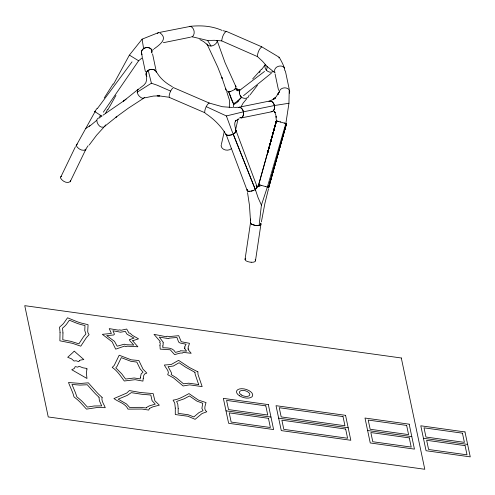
<?xml version="1.0" encoding="UTF-8"?>
<svg xmlns="http://www.w3.org/2000/svg" width="495" height="495" viewBox="0 0 495 495"><rect width="100%" height="100%" fill="white"/><g stroke="black" fill="none" stroke-linecap="round" stroke-linejoin="round"><path stroke-width="0.74" d="M151.854 52.359L151.872 50.57L151.142 49.024C147.751 45.757 140.605 48.083 141.514 53.287L141.997 54.32M250.724 223.356L251.083 223.728A6.707 2.729 8.5 0 1 251.25 223.913L251.992 224.383A6.008 2.444 8.5 0 1 252.481 224.594L252.957 224.81A1.429 0.582 8.5 0 0 253.254 224.916L253.421 224.959A4.69 1.912 8.5 0 0 253.669 225.015L253.756 225.033A7.963 3.242 8.5 0 1 254.504 225.213L255.086 225.355A1.516 0.619 8.5 0 0 255.346 225.398L255.432 225.404A4.517 1.838 8.5 0 0 255.692 225.429L255.779 225.435A6.652 2.71 8.5 0 1 256.645 225.528L259.102 225.472L261.403 205.122L267.362 187.036L285.85 123.472L288.95 103.257L289.216 89.805C286.395 86.328 279.477 87.59 279.205 92.447M250.705 222.187L250.55 222.515A5.334 2.172 8.5 0 0 250.569 222.626L250.581 222.663A7.406 3.013 8.5 0 1 250.606 222.849L250.612 222.923M261.75 46.821C258.935 49.048 257.697 52.953 257.295 56.418L257.666 56.69L221.717 40.887C222.119 37.422 223.356 33.524 226.172 31.296L261.75 46.821L279.248 57.296C281.55 61.541 284.34 66.12 284.903 70.816M99.928 117.798L98.449 118.045L97.329 118.899L96.773 120.266C96.902 123.688 99.835 128.217 103.721 127.11L116.863 116.542L115.978 117.21L128.329 108.195L144.812 97.472L143.587 98.177L142.077 98.177C139.268 96.921 136.676 93.821 137.338 90.597L138.117 89.348L139.349 88.642M229.315 107.761L229.439 100.114L226.729 91.631M245.087 259.114L250.557 222.41M255.463 260.871L260.933 224.173M151.699 52.916L151.984 51.127L151.507 49.5C148.116 45.002 139.349 48.714 141.879 54.363M289.408 93.227L289.699 91.439L289.216 89.805M233.182 107.706L233.795 104.532L231.654 100.027L228.641 91.655L227.106 91.092L226.091 90.01L221.853 77.443L222.249 78.587L217.744 67.103L206.96 43.95M261.379 221.896L264.893 203.433L268.538 188.675M265.289 64.604C263.352 69.263 269.045 74.052 273.32 71.565M237.885 101.834L238.101 100.726M100.807 116.449L100.98 115.607L94.792 111.585L97.168 108.207M221.506 143.89L224.34 131.237M235.601 129.82L238.008 119.066M75.444 146.699L60.402 177.829C62.092 180.991 66.794 183.942 70.179 181.721L86.21 148.574L88.147 145.672M85.053 150.152L85.988 149.533C82.603 151.748 77.901 148.803 76.211 145.641L76.434 144.682L77.369 144.064M70.179 181.721L70.401 180.768M207.826 45.119C211.025 47.433 215.69 45.051 217.156 41.759L217.039 40.361L225.095 62.778L235.967 86.829L235.601 88.308L234.37 89.688L230.577 91.513L228.641 91.662L233.566 103.814L237.198 101.308L241.535 97.28C243.596 98.691 246.689 98.87 248.484 96.933L249.059 95.269M267.628 152.887L276.383 120.928L267.603 152.868L276.42 120.916L286.475 123.694L268.637 187.469M268.698 187.494L286.475 123.694L268.438 187.382L268.816 187.543L268.488 187.512M268.766 187.518L286.289 123.707M258.693 184.759L276.458 120.99M259.132 184.932L258.65 184.734L267.56 152.831M268.568 187.438L286.432 123.707L285.85 123.472M235.824 131.788L235.83 131.769A2.128 0.916 -20.6 0 1 235.651 132.109L235.546 132.208M221.463 144.521L221.079 145.79C221.785 150.239 228.108 151.433 231.245 148.791M241.337 106.314L243.132 103.084L246.634 98.876M241.257 89.131L239.902 90.183C238.64 92.584 239.648 95.529 241.535 97.286L237.124 102.403L233.795 104.532M236.028 131.231L236.103 131.033A1.869 0.804 -20.6 0 0 236.121 130.742M235.954 131.435L236.084 131.076M235.886 130.278L235.88 130.259A2.048 0.879 -20.6 0 0 235.83 130.117L236.152 130.897C234.816 134.547 229.841 135.989 226.351 134.962L225.998 134.151M104.847 126.256L105.404 124.895M232.471 107.483L222.404 106.722L209.311 103.078L173.25 87.516C170.695 90.003 169.123 93.722 169.042 97.28L205.103 112.841M209.311 103.078L208.828 103.04C206.273 105.534 204.701 109.253 204.621 112.811M278.549 93.01L277.732 94.731L278.877 92.355M278.004 94.168L279.458 91.259M105.596 113.268L107.452 109.543M247.246 189.48L247.215 189.548A1.924 0.829 -20.6 0 0 247.123 189.851L247.147 189.863M256.856 187.716L256.682 188.063A4.405 1.893 -20.6 0 0 256.627 188.18L256.608 188.224A1.64 0.705 -20.6 0 1 256.367 188.527L256.342 188.552M256.936 187.562L257.01 187.419A1.924 0.829 -20.6 0 0 257.091 187.141L257.06 187.129M94.984 111.796L76.211 145.641M107.836 109.859L115.954 95.442M266.186 70.179L267.046 68.223L267.053 66.435L262.61 61.38L257.295 56.418M113.547 84.169L129.35 55.162L142.102 39.161L158.326 32.676L159.582 32.627C168.752 38.684 159.415 44.927 154.199 48.795M278.586 92.893L276.173 96.704L273.692 99.124L275.158 98.01L271.532 100.188M113.126 83.977L104.247 97.948M103.331 112.186L138.625 60.792L142.442 57.556M89.199 145.035L96.618 135.166L103.789 127.295M259.405 72.635L260.209 71.528M261.83 69.306L265.072 64.87M97.453 108.467L132.029 61.856M250.043 94.91L257.443 85.307M235.843 120.601L235.434 121.058L235.843 120.601C233.776 123.175 235.076 126.683 235.781 129.523M258.371 186.021L256.701 186.454M234.915 132.92L234.933 132.895A4.405 1.893 -20.6 0 1 235.038 132.778L235.354 132.419M261.496 69.164L252.642 78.971M278.765 57.853L279.248 57.296M268.983 101.729L270.394 100.974A6.683 4.059 78.5 0 0 270.944 101.085L271 101.085A5.748 3.49 78.5 0 1 271.161 101.098L271.272 101.122A1.324 0.804 78.5 0 1 271.433 101.197L271.749 101.438A6.621 4.022 78.5 0 0 272.281 101.834L272.962 102.552A6.621 4.028 78.6 0 0 273.413 103.183L273.976 104.247A5.989 3.644 78.5 0 0 274.249 104.971A8.069 4.901 78.5 0 1 274.354 105.206L274.496 106.041A6.683 4.059 78.5 0 0 274.539 106.901L274.552 106.988A5.748 3.49 78.5 0 1 274.57 107.248L274.577 107.415A1.324 0.804 78.5 0 1 274.564 107.663L274.471 108.12A6.621 4.022 78.5 0 0 274.317 108.888L273.989 109.834A6.621 4.022 78.5 0 0 273.673 110.428L273.098 111.115A5.989 3.644 78.6 0 0 272.683 111.412M234.37 89.682L235.601 88.308L236.208 88.976M268.265 187.327L259.906 184.981L259.287 185.619M146.483 76.174C143.952 70.525 152.72 66.813 156.111 71.311L156.426 72.4L155.746 70.835C152.355 67.568 145.208 69.894 146.118 75.098L146.848 76.651M157.354 33.672L158.326 32.676M191.15 36.859L192.406 36.816C195.488 34.013 194.467 27.93 190.556 26.346L160.262 32.28M258.928 185.978L257.023 186.368A20.505 14.77 -55 0 1 256.701 186.145L256.169 185.736L256.973 186.343L257.078 187.283C255.556 190.501 251.324 191.497 248.044 191.256L247.24 190.649L226.011 134.182M235.676 120.792L239.141 118.738M96.773 120.266L91.309 124.827L85.783 128.465M138.117 89.348L123.465 101.172L126.114 99.087M152.701 50.032L153.493 49.376M243.521 95.677L271.334 73.173M274.082 98.827L275.567 97.682L273.692 99.124M241.541 88.933L264.54 71.428M124.325 100.504L102.972 115.224M239.871 117.544L240.514 117.773A5.989 3.644 78.5 0 1 241.009 117.859A8.069 4.907 78.5 0 0 241.176 117.909L242.463 117.154L243.342 115.168A6.621 4.022 78.5 0 1 243.49 114.401L243.565 113.182A5.989 3.644 78.5 0 1 243.521 112.408A8.069 4.907 78.5 0 0 243.521 112.148L243.311 111.325A6.683 4.059 78.5 0 1 242.996 110.533L242.971 110.447A5.748 3.49 78.5 0 0 242.884 110.206L242.822 110.051A1.324 0.804 78.5 0 0 242.711 109.834L242.439 109.463A6.621 4.022 78.5 0 1 241.987 108.832L241.764 108.51A1.392 0.848 78.6 0 0 241.622 108.356L241.3 108.12A6.621 4.022 78.6 0 1 240.774 107.724L240.026 107.366A5.989 3.644 78.5 0 1 239.475 107.279A8.069 4.907 78.5 0 0 239.308 107.223L238.819 107.396A6.633 4.034 78.5 0 1 238.46 107.681M241.387 117.915L272.368 111.635L273.438 110.874C275.554 107.786 274.607 103.065 271.353 101.147L270.072 100.937L239.097 107.217C242.971 107.564 244.53 112.916 243.051 116.065A6.621 4.022 78.6 0 0 242.705 116.715L242.513 117.074A1.324 0.804 78.5 0 1 242.395 117.21L242.352 117.247A5.748 3.49 78.5 0 1 242.166 117.371L242.123 117.402A6.683 4.059 78.5 0 0 241.665 117.73L240.106 117.705M139.961 88.104L143.878 85.115L145.79 82.814L146.545 80.24L146.415 77.251M89.267 126.262L89.979 125.786M60.625 176.876L61.559 176.251M269.2 101.543L269.342 101.456A5.928 3.601 78.5 0 0 269.75 101.159A8.013 4.87 78.5 0 1 269.88 101.036L270.072 100.937M170.657 91.105L157.113 85.183L151.402 83.222L137.171 92.218M260.135 186.052L258.959 186.516M250.55 222.391L250.649 223.282L251.485 224.155L255.129 225.367L257.567 225.578A8.514 3.465 8.5 0 0 257.802 225.553A6.305 2.568 8.5 0 1 258.594 225.51L260.345 224.959L260.939 224.192A1.516 0.619 8.5 0 0 260.945 224.099A4.517 1.838 8.5 0 0 260.921 223.957L260.908 223.919A6.652 2.71 8.5 0 1 260.871 223.554L260.716 223.152M231.641 134.758L231.555 134.788A1.64 0.705 -20.6 0 1 231.054 134.949L230.973 134.956A4.405 1.9 -20.6 0 0 230.726 134.999L230.522 135.042M252.679 190.674L252.976 190.581A4.405 1.9 -20.6 0 1 253.186 190.513L253.23 190.501A1.875 0.804 -20.6 0 0 253.805 190.278M239.797 89.657L237.953 89.533L236.591 88.252M252.302 190.798L252.128 190.853M271.489 111.486A6.683 4.059 78.5 0 1 272.04 111.592L272.553 111.536A8.069 4.907 78.5 0 0 272.683 111.418M251.875 190.934L251.837 190.952A2.128 0.916 -20.6 0 1 251.206 191.113L251.175 191.107M259.126 225.46L259.504 225.312A6.076 2.475 8.5 0 1 259.869 225.157L260.29 224.978A1.429 0.582 8.5 0 0 260.401 224.897L260.457 224.841A4.69 1.912 8.5 0 0 260.525 224.742L260.543 224.711A7.963 3.242 8.5 0 1 260.76 224.427L260.834 223.301M145.264 97.769L153.462 96.055L159.767 95.875L157.967 95.795M206.236 106.635L226.382 115.948L243.484 111.808L274.459 105.528L288.95 103.257M163.362 42.7L190.47 37.205M229.686 135.215L229.562 135.24A1.924 0.829 -20.6 0 1 229.049 135.314L229.055 135.296M258.112 186.708L257.351 186.634M249.956 191.299L249.833 191.324A1.869 0.804 -20.6 0 1 249.301 191.361A4.405 1.893 -20.6 0 0 249.121 191.33L248.917 191.311M272.312 111.641L271.081 111.425M239.902 90.183L238.318 90.319L236.567 89.354M228.641 91.655L230.577 91.513M192.406 36.816L207.634 40.491L214.347 40.287L221.717 40.887M238.144 107.26L234.352 107.434M228.838 135.302L228.257 135.314M227.849 135.321L227.818 135.321A1.64 0.705 -20.6 0 1 227.378 135.296L227.347 135.265A4.405 1.893 -20.6 0 0 227.193 135.215L226.716 135.073M189.3 26.396C200.958 25.282 211.254 25.734 222.162 30.43M158.196 95.807L157.144 95.776L158.982 95.832M248.41 191.28L248.379 191.28A2.048 0.879 -20.6 0 1 247.822 191.15M158.79 95.826L168.176 97.125M248.515 191.287L248.849 191.311M169.042 97.28L169.519 97.311M258.65 184.734L260.123 185.037M251.175 262.232L252.332 262.257A6.305 2.568 8.5 0 1 253.124 262.208L253.985 262.041A6.825 2.778 8.5 0 1 254.393 261.855L254.56 261.793A4.17 1.695 8.5 0 0 254.77 261.707L254.82 261.682A1.429 0.582 8.5 0 0 254.931 261.601L255.074 261.41A7.963 3.242 8.5 0 1 255.29 261.131A5.841 2.376 8.5 0 0 255.42 260.97L255.439 260.939A1.51 0.613 8.5 0 0 255.47 260.84L255.451 260.655A6.652 2.71 8.5 0 1 255.401 260.259L255.166 259.782M225.992 410.825L270.975 417.075M278.654 418.145L348.189 427.804M367.624 430.508L411.815 436.646M423.429 438.261L467.62 444.405M258.947 184.765L259.547 184.901M277.082 121.046L277.503 121.151M129.585 55.217L138.625 60.792M278.159 121.312L278.815 121.479M223.257 30.721L225.448 31.284M261.391 185.365L261.744 185.458M280.281 121.869L280.622 121.962M265.431 186.473L265.827 186.59M236.208 90.071L238.175 90.944M284.223 122.983L284.606 123.094M94.792 111.585L95.269 111.79M199.825 39.557L203.563 41.555L207.461 44.798M274.459 111.944L275.424 112.668L274.465 111.623M100.98 115.607L101.945 116.164M172.303 86.693C166.184 83.346 160.584 78.835 157.008 72.753M205.444 113.404C213.611 118.794 220.77 125.693 225.794 134.139M256.478 185.978L256.726 186.163A4.405 1.893 -20.6 0 0 256.818 186.225L256.874 186.262A1.64 0.705 -20.6 0 1 256.985 186.46L257.023 186.813M247.748 191.027L247.5 190.847A4.405 1.893 -20.6 0 0 247.395 190.767L247.376 190.754A1.64 0.705 -20.6 0 1 247.228 190.532L247.197 190.297M226.172 31.296L226.549 31.569M267.053 66.435L274.991 72.858C272.46 67.209 281.222 63.502 284.613 67.994M256.342 185.866L256.361 185.885A2.048 0.879 -20.6 0 0 256.187 185.749M250.649 223.282L250.619 222.991M240.217 95.714L241.535 97.28M274.682 111.889L275.894 115.199L276.29 120.198M211.031 46.103L207.634 40.491M236.09 130.754L236.084 130.736A4.405 1.893 -20.6 0 1 236.041 130.649L235.942 130.42M261.403 205.122L258.093 197.684L255.333 189.474L231.573 130.024L226.382 115.948M226.147 134.504L226.271 134.782M233.219 134.145L255.618 190.396M236.134 130.859L256.936 186.318M148.172 70.21L151.402 83.222M99.681 116.022L100.07 117.618M235.583 85.449L235.967 86.829M225.708 88.63L226.091 90.01M285.38 70.989L289.123 88.71M275.084 73.953L278.537 90.313M152.559 53.856L156.012 70.216M141.688 54.097L142.263 56.82M142.548 58.187L145.425 71.818M247.537 192.561L249.455 205.295L250.513 221.129L250.427 219.05M245.155 259.77L245.613 260.432A6.707 2.729 8.5 0 1 245.786 260.618A7.066 2.877 8.5 0 0 245.879 260.729L246.448 261.057A6.744 2.747 8.5 0 1 247.017 261.298L247.215 261.391A4.158 1.695 8.5 0 0 247.488 261.515L247.556 261.539A1.429 0.582 8.5 0 0 247.785 261.62L248.286 261.737A7.963 3.242 8.5 0 1 249.035 261.917L249.121 261.942A5.841 2.376 8.5 0 0 249.449 262.022L249.536 262.041A1.51 0.613 8.5 0 0 249.789 262.09L250.309 262.14A6.652 2.71 8.5 0 1 251.175 262.226M247.135 189.709L247.24 190.649M142.102 39.161L143.569 48.399M245.136 259.553L245.143 259.584A8.44 3.434 8.5 0 0 245.099 259.331L245.081 259.151A1.473 0.6 8.5 0 1 245.112 259.046L245.13 259.015A5.785 2.351 8.5 0 1 245.235 258.891A8.384 3.409 8.5 0 0 245.483 258.576L245.619 258.384A1.429 0.582 8.5 0 1 245.73 258.303M276.154 117.259L276.105 116.535L276.13 116.987M239.326 91.841L239.456 93.796M250.458 220.164L250.501 221.277M234.939 132.92A1.875 0.804 -20.6 0 1 234.562 133.248M226.568 135.067A2.048 0.879 -20.6 0 1 226.221 134.807M259.176 185.433A20.555 14.695 -64.6 0 1 258.823 185.786M236.369 89.465A20.586 13.681 34.4 0 1 236.01 89.081M100.986 116.672A20.493 5.402 -71.3 0 1 101.085 116.207M60.05 332.343L59.883 340.808L72.536 343.338L80.784 346.172L86.279 337.813L89.1 334.639L88.091 332.974A24.954 12.814 15.8 0 1 87.714 331.421L88.073 324.689L81.335 323.068A23.748 12.196 15.8 0 1 76.069 321.28L67.543 317.784L63.923 322.95A69.182 35.529 15.8 0 1 62.76 324.318L59.53 327.17L60.05 332.343M62.952 332.931L62.797 339.78L70.934 341.352L78.884 343.833L83.531 336.742L85.913 333.97L84.756 330.443L85.004 325.549L80.951 324.553A26.501 13.606 15.8 0 1 75.098 322.567L69.356 320.203L66.646 324.052A72.152 37.051 15.8 0 1 65.433 325.475A67.283 34.551 15.8 0 1 64.455 326.477L62.531 328.117L62.952 332.931M175.292 408.078L175.279 414.538L187.914 416.258L195.117 419.315L202.078 413.511L206.78 411.778C203.358 409.643 205.239 405.535 206.031 402.577L198.433 400.09L188.979 393.599C183.899 396.223 178.887 399.459 173.089 400.152L174.735 403.06L175.292 408.078M178.194 408.666L178.132 413.375L188.119 414.717L193.861 416.932L199.046 412.558L203.03 410.695L201.892 408.369L202.752 403.258L196.948 401.148L189.455 395.975L184.128 398.821L176.622 401.464L177.798 404.229L178.194 408.666M194.937 372.32L195.135 374.127L197.938 382.456A93.765 48.151 15.8 0 1 198.712 384.584L188.713 383.18L183.527 383.817L176.208 377.673L171.152 374.573L171.518 373.496L171.239 372.389L168.096 366.665L173.293 366.04L179.048 362.73L185.879 367.327L194.937 372.32M197.87 371.838L198 374.449L202.152 386.601L189.566 384.863L183.15 385.97L173.417 377.821L167.687 374.678C170.125 371.386 165.472 368.008 164.365 365.032L171.239 364.499L178.584 360.348L189.455 367.519L197.87 371.838M86.934 369.047L86.396 372.97L86.965 378.477L71.744 369.728L74.262 368.509L75.234 366.603L77.752 367.142L79.12 366.275L82.875 367.791L86.934 368.466L86.934 369.047M159.953 345.269L160.201 349.13L170.249 349.786L174.605 354.606L180.217 353.077L182.606 353.022L183.088 352.39L191.175 353.282L188.038 349.532L188.793 349.408L187.877 348.226L188.273 348.09L188.168 346.76A22.164 11.385 15.8 0 0 188.824 345.498L189.461 343.301L181.226 341.711L178.72 335.684L169.197 336.575L166.926 336.198L166.561 336.798L154.001 334.354L159.965 341.21L160.238 341.729L159.557 342.132L160.287 343.233L159.953 345.269M162.849 345.956L162.886 347.781C167.545 347.929 172.965 347.521 175.428 352.403L180.131 351.153L180.279 350.751L186.59 351.11L184.35 348.226L185.056 348.115L184.456 347.156L185.037 346.958L184.827 346.494L186.089 344.223L180.081 343.016L178.652 342.064L176.932 337.485L169.142 338.147L168.814 338.673L159.291 337.083L163.48 342.608L162.843 342.986L163.276 343.641L162.849 345.956M140.339 377.623L140.209 378.904L134.188 377.994L125.575 379.059L121.751 373.855L115.781 367.797L117.018 366.405L121.287 357.644L130.841 361.3L136.843 362.099L139.961 368.614L143.012 372.246L141.205 373.818L140.339 377.623M143.241 378.298L142.931 381.113L135.184 379.684L124.288 380.995C120.669 376.157 117.358 370.811 112.229 367.408L114.227 365.409L119.19 355.224L131.194 359.797L138.866 360.546L143.055 369.208L146.811 373.075L144.54 374.034L143.723 375.557L143.241 378.298M129.839 339.539L129.634 340.517L133.774 345.058L125.297 344.656L124.27 344.186L117.167 346.209L114.487 341.34L106.673 335.591L113.695 334.979L114.45 334.199L112.934 330.734L120.533 332.207L125.284 331.39L127.085 334.286L134.071 338.091L129.839 339.539M132.629 340.764L137.87 346.772L127.37 346.197L125.742 346.593L124.622 346.085L115.675 349.154L112.155 341.866L102.347 334.342L111.387 333.438L109.234 328.612L118.305 330.146L120.044 329.837L120.786 330.32L126.701 329.045L128.978 333.036L130.105 333.228L132.344 335.307L138.544 338.858L132.629 340.764M276.346 120.935L267.653 152.899L276.377 120.959M276.402 120.922L267.578 152.856L276.402 120.922M99.019 397.219L99.377 400.641L101.692 405.894L94.155 405.987L87.411 407.076L82.931 402.206A65.309 33.542 15.8 0 0 81.025 400.35L76.762 396.73L75.945 394.113A147.491 75.741 15.8 0 0 75.036 391.737L71.979 384.436L79.924 385.098L87.287 384.751L92.398 390.524A184.097 94.539 15.8 0 0 94.502 392.82A117.909 60.551 15.8 0 0 96.092 394.478L99.019 397.219M102.094 397.398C101.054 401.055 104.148 404.403 105.268 407.688L97.162 407.521L86.495 409.124L80.518 402.59A62.246 31.965 15.8 0 0 79.336 401.42A58.113 29.842 15.8 0 0 77.282 399.545L74.015 396.897L73.105 393.859A144.292 74.102 15.8 0 0 72.214 391.526L68.477 382.517L80.759 383.452L88.308 382.808L96.253 391.724A114.357 58.726 15.8 0 0 98.505 394.094L102.094 397.398M146.57 407.459L146.359 408.01L140.122 407.336L129.616 407.416L126.485 403.957L118.181 399.168L127.302 395.369L131.293 392.64L142.022 394.305L150.808 395.016L152.089 400.696L155.257 404.143L149.243 405.9L146.57 407.459M149.354 408.511L148.754 410.077L141.997 409.056L128.019 409.13C125.408 403.326 118.577 402.101 113.924 398.562L126.677 393.079L129.387 390.567L140.469 392.516L153.178 393.605L154.867 400.783L159.328 405.157L154.094 406.513A38.282 19.658 15.8 0 0 152.435 407.014L149.354 408.511M79.336 360.775L78.779 361.696L76.125 360.756L74.009 361.022L71.497 358.832L67.697 357.285L72.907 352.496A85.443 43.876 15.8 0 1 74.238 351.122A78.569 40.349 15.8 0 1 76.267 352.954L83.828 359.537L80.468 360.082L79.336 360.775M401.303 357.99L24.75 305.663L48.238 416.951L424.79 469.279L401.303 357.99M268.346 404.613L223.356 398.364L228.622 423.287L273.605 429.542L268.346 404.613M345.56 415.342L276.024 405.683L281.284 430.607L350.819 440.272L345.56 415.342M409.179 424.178L364.994 418.034L370.254 442.969L414.445 449.114L409.179 424.178M464.984 431.931L420.8 425.793L426.059 450.728L470.25 456.866L464.984 431.931M265.809 405.851L226.586 400.399L228.529 409.594L267.746 415.039L265.809 405.851M343.023 416.58L279.248 407.719L281.191 416.908L344.959 425.768L343.023 416.58M406.649 425.409L368.218 420.069L370.161 429.27L408.585 434.61L406.649 425.409M462.448 433.168L424.023 427.829L425.966 437.029L464.39 442.369L462.448 433.168M268.438 418.312L229.216 412.861L231.159 422.056L270.375 427.507L268.438 418.312M345.652 429.041L281.878 420.181L283.821 429.369L347.589 438.236L345.652 429.041M409.278 437.883L370.854 432.543L372.791 441.738L411.215 447.078L409.278 437.883M465.083 445.636L426.659 440.296L428.596 449.491L467.02 454.831L465.083 445.636M241.294 394.936A5.371 2.76 15.8 0 0 249.777 394.942A5.371 2.76 15.8 0 0 242.797 390.394A5.371 2.76 15.8 0 0 241.294 394.936M239.45 395.771A8.359 4.294 15.8 0 0 252.636 395.79A8.359 4.294 15.8 0 0 241.783 388.705A8.359 4.294 15.8 0 0 239.45 395.771"/></g></svg>
